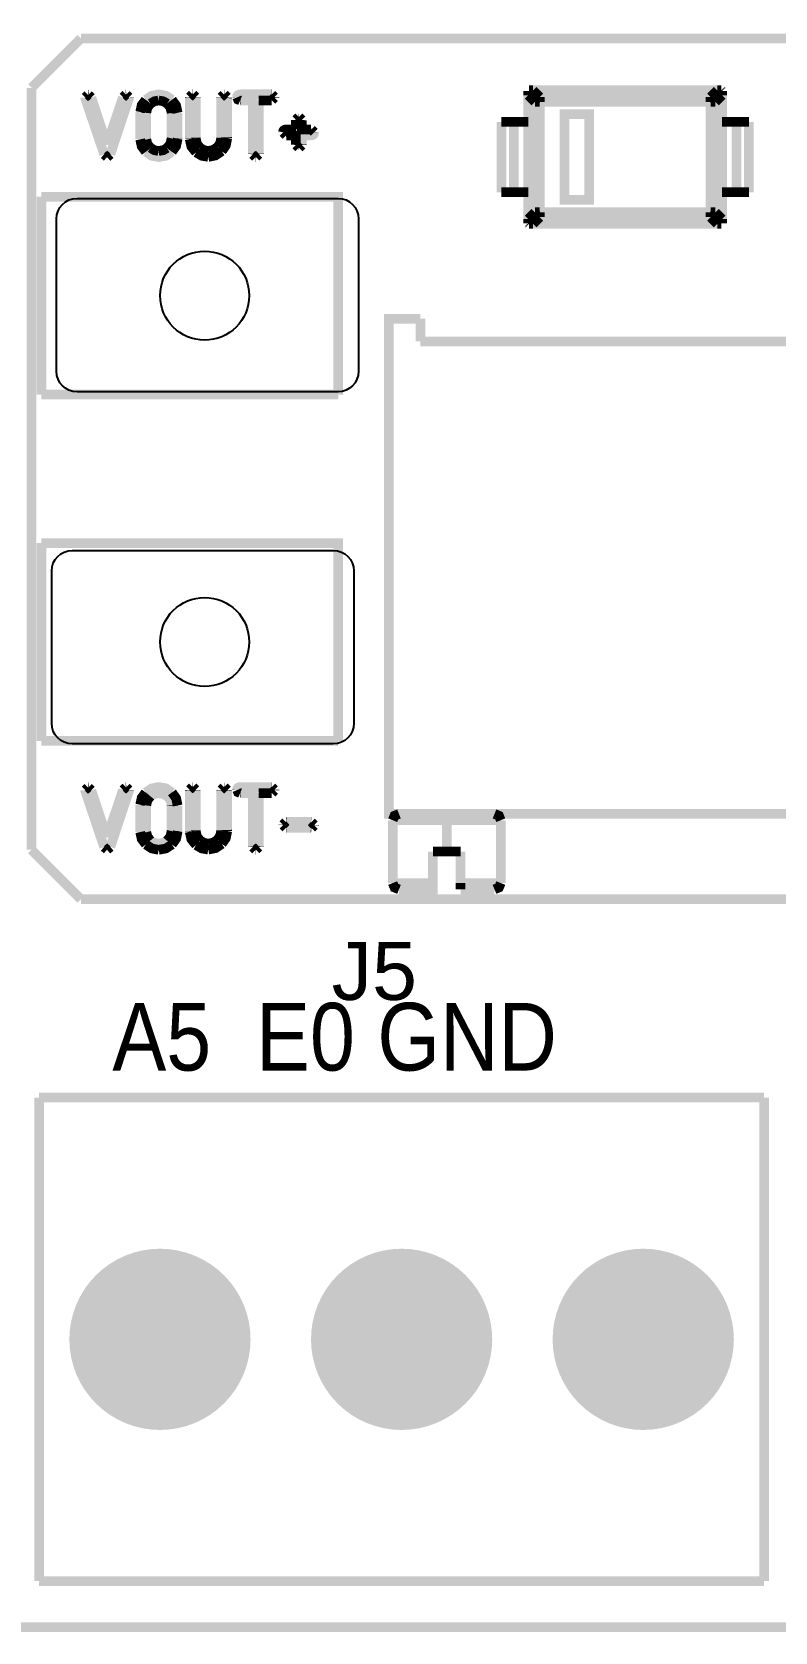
# Model space of a CAD drawing. Header units: inches. Extents: x -2.66 to 2.66, y -1.71 to 1.71.
# Drawn here: x -0.088 to 0.527, y -1.708 to -0.384 of the extents above; entities that cross this region are included whole.
import ezdxf

# ---------------------------------------------------------------- set-up
doc = ezdxf.new("R2010")
doc.units = ezdxf.units.IN
doc.layers.get('0').update_dxf_attribs({"linetype": 'CONTINUOUS'})

# ---------------------------------------------------------------- blocks, each defined once
blk = doc.blocks.new('EPAD')
at = {"const_width": 0.5}
blk.add_lwpolyline([(-0.25, 0, 1), (0.25, 0, 1)], format="xyb", close=True, dxfattribs=at)

msp = doc.modelspace()

# ---------------------------------------------------------------- linework, layer by layer
at = {"const_width": 0.008}
for points in [[(-2.658795, -1.704157), (2.658795, -1.704157), (2.658795, 1.704157), (-2.658795, 1.704157), (-2.658795, -1.704157)], [(-2.658795, -1.704157), (2.658795, -1.704157), (2.658795, 1.704157), (-2.658795, 1.704157), (-2.658795, -1.704157)], [(-2.658795, -1.704157), (2.658795, -1.704157), (2.658795, 1.704157), (-2.658795, 1.704157), (-2.658795, -1.704157)], [(-0.046984, -0.389354), (-0.087929, -0.430299)], [(-0.046984, -0.389354), (-0.087929, -0.430299)], [(-0.046984, -0.389354), (-0.087929, -0.430299)], [(1.386087, -0.389354), (-0.046984, -0.389354)], [(1.386087, -0.389354), (-0.046984, -0.389354)], [(1.386087, -0.389354), (-0.046984, -0.389354)], [(-0.087929, -0.430299), (-0.087929, -1.06085)], [(-0.087929, -0.430299), (-0.087929, -1.06085)], [(-0.087929, -0.430299), (-0.087929, -1.06085)], [(-0.043556, -0.438202), (-0.0413, -0.435946)], [(-0.043556, -0.438202), (-0.0413, -0.435946)], [(-0.043556, -0.438202), (-0.0413, -0.435946)], [(-0.043556, -0.43821), (-0.043556, -0.438202)], [(-0.043556, -0.43821), (-0.043556, -0.438202)], [(-0.043556, -0.43821), (-0.043556, -0.438202)], [(-0.027809, -0.485359), (-0.04335, -0.439354), (-0.043516, -0.438692), (-0.043556, -0.438211)], [(-0.027809, -0.485359), (-0.04335, -0.439354), (-0.043516, -0.438692), (-0.043556, -0.438211)], [(-0.027809, -0.485359), (-0.04335, -0.439354), (-0.043516, -0.438692), (-0.043556, -0.438211)], [(-0.040835, -0.435994), (-0.0413, -0.435946)], [(-0.040835, -0.435994), (-0.0413, -0.435946)], [(-0.040835, -0.435994), (-0.0413, -0.435946)], [(-0.038483, -0.438395), (-0.040837, -0.435995)], [(-0.038483, -0.438395), (-0.040837, -0.435995)], [(-0.038483, -0.438395), (-0.040837, -0.435995)], [(-0.038482, -0.438394), (-0.025456, -0.477337)], [(-0.038482, -0.438394), (-0.025456, -0.477337)], [(-0.038482, -0.438394), (-0.025456, -0.477337)], [(-0.025456, -0.477337), (-0.012246, -0.43812)], [(-0.025456, -0.477337), (-0.012246, -0.43812)], [(-0.025456, -0.477337), (-0.012246, -0.43812)], [(-0.007241, -0.438257), (-0.007341, -0.439067), (-0.007561, -0.439834), (-0.022667, -0.485291)], [(-0.007241, -0.438257), (-0.007341, -0.439067), (-0.007561, -0.439834), (-0.022667, -0.485291)], [(-0.007241, -0.438257), (-0.007341, -0.439067), (-0.007561, -0.439834), (-0.022667, -0.485291)], [(-0.012246, -0.438119), (-0.009778, -0.435857)], [(-0.012246, -0.438119), (-0.009778, -0.435857)], [(-0.012246, -0.438119), (-0.009778, -0.435857)], [(-0.009778, -0.435857), (-0.009461, -0.435835)], [(-0.009778, -0.435857), (-0.009461, -0.435835)], [(-0.009778, -0.435857), (-0.009461, -0.435835)], [(-0.007232, -0.438063), (-0.009461, -0.435835)], [(-0.007232, -0.438063), (-0.009461, -0.435835)], [(-0.007232, -0.438063), (-0.009461, -0.435835)], [(-0.007232, -0.438063), (-0.007241, -0.438257)], [(-0.007232, -0.438063), (-0.007241, -0.438257)], [(-0.007232, -0.438063), (-0.007241, -0.438257)], [(0.002038, -0.450322), (0.003246, -0.44463), (0.006547, -0.44017)], [(0.002038, -0.450322), (0.003246, -0.44463), (0.006547, -0.44017)], [(0.002038, -0.450322), (0.003246, -0.44463), (0.006547, -0.44017)], [(0.00654, -0.440177), (0.011562, -0.4368), (0.017579, -0.435674), (0.023349, -0.436789), (0.028274, -0.440131)], [(0.00654, -0.440177), (0.011562, -0.4368), (0.017579, -0.435674), (0.023349, -0.436789), (0.028274, -0.440131)], [(0.00654, -0.440177), (0.011562, -0.4368), (0.017579, -0.435674), (0.023349, -0.436789), (0.028274, -0.440131)], [(0.017167, -0.440748), (0.013802, -0.441411), (0.010517, -0.443399)], [(0.017167, -0.440748), (0.013802, -0.441411), (0.010517, -0.443399)], [(0.017167, -0.440748), (0.013802, -0.441411), (0.010517, -0.443399)], [(0.024435, -0.443354), (0.021007, -0.4414), (0.017167, -0.440748)], [(0.024435, -0.443354), (0.021007, -0.4414), (0.017167, -0.440748)], [(0.024435, -0.443354), (0.021007, -0.4414), (0.017167, -0.440748)], [(0.033005, -0.451003), (0.03175, -0.444925), (0.028281, -0.440137)], [(0.033005, -0.451003), (0.03175, -0.444925), (0.028281, -0.440137)], [(0.033005, -0.451003), (0.03175, -0.444925), (0.028281, -0.440137)], [(0.04296, -0.437967), (0.045257, -0.43567)], [(0.04296, -0.437967), (0.045257, -0.43567)], [(0.04296, -0.437967), (0.045257, -0.43567)], [(0.04296, -0.437967), (0.042993, -0.43835)], [(0.04296, -0.437967), (0.042993, -0.43835)], [(0.04296, -0.437967), (0.042993, -0.43835)], [(0.042993, -0.472356), (0.042993, -0.438348)], [(0.042993, -0.472356), (0.042993, -0.438348)], [(0.042993, -0.472356), (0.042993, -0.438348)], [(0.045393, -0.435674), (0.045257, -0.43567)], [(0.045393, -0.435674), (0.045257, -0.43567)], [(0.045393, -0.435674), (0.045257, -0.43567)], [(0.045391, -0.435675), (0.045636, -0.435662)], [(0.045391, -0.435675), (0.045636, -0.435662)], [(0.045391, -0.435675), (0.045636, -0.435662)], [(0.048017, -0.438043), (0.045636, -0.435662)], [(0.048017, -0.438043), (0.045636, -0.435662)], [(0.048017, -0.438043), (0.045636, -0.435662)], [(0.048017, -0.438043), (0.047997, -0.43835)], [(0.048017, -0.438043), (0.047997, -0.43835)], [(0.048017, -0.438043), (0.047997, -0.43835)], [(0.047997, -0.438348), (0.047997, -0.471578)], [(0.047997, -0.438348), (0.047997, -0.471578)], [(0.047997, -0.438348), (0.047997, -0.471578)], [(0.068956, -0.438034), (0.071328, -0.435663)], [(0.068956, -0.438034), (0.071328, -0.435663)], [(0.068956, -0.438034), (0.071328, -0.435663)], [(0.068956, -0.438034), (0.068977, -0.438348)], [(0.068956, -0.438034), (0.068977, -0.438348)], [(0.068956, -0.438034), (0.068977, -0.438348)], [(0.068978, -0.471395), (0.068978, -0.438348)], [(0.068978, -0.471395), (0.068978, -0.438348)], [(0.068978, -0.471395), (0.068978, -0.438348)], [(0.071559, -0.435674), (0.071328, -0.435663)], [(0.071559, -0.435674), (0.071328, -0.435663)], [(0.071559, -0.435674), (0.071328, -0.435663)], [(0.071559, -0.435674), (0.071589, -0.435674)], [(0.071559, -0.435674), (0.071589, -0.435674)], [(0.071559, -0.435674), (0.071589, -0.435674)], [(0.074102, -0.438187), (0.071589, -0.435674)], [(0.074102, -0.438187), (0.071589, -0.435674)], [(0.074102, -0.438187), (0.071589, -0.435674)], [(0.074102, -0.438187), (0.074051, -0.438692)], [(0.074102, -0.438187), (0.074051, -0.438692)], [(0.074102, -0.438187), (0.074051, -0.438692)], [(0.074051, -0.438691), (0.074051, -0.47119)], [(0.074051, -0.438691), (0.074051, -0.47119)], [(0.074051, -0.438691), (0.074051, -0.47119)], [(0.08223, -0.438178), (0.082233, -0.438051)], [(0.08223, -0.438178), (0.082233, -0.438051)], [(0.08223, -0.438178), (0.082233, -0.438051)], [(0.08223, -0.438178), (0.082957, -0.439967), (0.084746, -0.440694)], [(0.08223, -0.438178), (0.082957, -0.439967), (0.084746, -0.440694)], [(0.08223, -0.438178), (0.082957, -0.439967), (0.084746, -0.440694)], [(0.082233, -0.438051), (0.08228, -0.437494), (0.082421, -0.437011), (0.082657, -0.436603), (0.082987, -0.436269), (0.083411, -0.436009), (0.08393, -0.435823), (0.08525, -0.435674), (0.110663, -0.435674)], [(0.082233, -0.438051), (0.08228, -0.437494), (0.082421, -0.437011), (0.082657, -0.436603), (0.082987, -0.436269), (0.083411, -0.436009), (0.08393, -0.435823), (0.08525, -0.435674), (0.110663, -0.435674)], [(0.082233, -0.438051), (0.08228, -0.437494), (0.082421, -0.437011), (0.082657, -0.436603), (0.082987, -0.436269), (0.083411, -0.436009), (0.08393, -0.435823), (0.08525, -0.435674), (0.110663, -0.435674)], [(0.085183, -0.440656), (0.084746, -0.440694)], [(0.085183, -0.440656), (0.084746, -0.440694)], [(0.085183, -0.440656), (0.084746, -0.440694)], [(0.095191, -0.484971), (0.095191, -0.440657), (0.085181, -0.440657)], [(0.095191, -0.484971), (0.095191, -0.440657), (0.085181, -0.440657)], [(0.095191, -0.484971), (0.095191, -0.440657), (0.085181, -0.440657)], [(0.100196, -0.440657), (0.100196, -0.484902)], [(0.110732, -0.440657), (0.100196, -0.440657)], [(0.100196, -0.440657), (0.100196, -0.484902)], [(0.110732, -0.440657), (0.100196, -0.440657)], [(0.100196, -0.440657), (0.100196, -0.484902)], [(0.110732, -0.440657), (0.100196, -0.440657)], [(0.110665, -0.435674), (0.11092, -0.43566)], [(0.110665, -0.435674), (0.11092, -0.43566)], [(0.110665, -0.435674), (0.11092, -0.43566)], [(0.110731, -0.440657), (0.110935, -0.440666)], [(0.110731, -0.440657), (0.110935, -0.440666)], [(0.110731, -0.440657), (0.110935, -0.440666)], [(0.113146, -0.437886), (0.11092, -0.43566)], [(0.113146, -0.437886), (0.11092, -0.43566)], [(0.113146, -0.437886), (0.11092, -0.43566)], [(0.113153, -0.438449), (0.110935, -0.440666)], [(0.113153, -0.438449), (0.110935, -0.440666)], [(0.113153, -0.438449), (0.110935, -0.440666)], [(0.113146, -0.437886), (0.113132, -0.438142)], [(0.113146, -0.437886), (0.113132, -0.438142)], [(0.113146, -0.437886), (0.113132, -0.438142)], [(0.113153, -0.438449), (0.113132, -0.438144)], [(0.113153, -0.438449), (0.113132, -0.438144)], [(0.113153, -0.438449), (0.113132, -0.438144)], [(0.323157, -0.432918), (0.323157, -0.436379)], [(0.323157, -0.432918), (0.323157, -0.436379)], [(0.323157, -0.432918), (0.323157, -0.436379)], [(0.323157, -0.436379), (0.323157, -0.458551)], [(0.328734, -0.441955), (0.323157, -0.436379)], [(0.323157, -0.436379), (0.323157, -0.458551)], [(0.328734, -0.441955), (0.323157, -0.436379)], [(0.323157, -0.436379), (0.323157, -0.458551)], [(0.328734, -0.441955), (0.323157, -0.436379)], [(0.32719, -0.432346), (0.323729, -0.432346)], [(0.32719, -0.432346), (0.323729, -0.432346)], [(0.32719, -0.432346), (0.323729, -0.432346)], [(0.32719, -0.432346), (0.479629, -0.432346)], [(0.332766, -0.437922), (0.32719, -0.432346)], [(0.32719, -0.432346), (0.479629, -0.432346)], [(0.332766, -0.437922), (0.32719, -0.432346)], [(0.32719, -0.432346), (0.479629, -0.432346)], [(0.332766, -0.437922), (0.32719, -0.432346)], [(0.328733, -0.441954), (0.329941, -0.43913), (0.332766, -0.437922)], [(0.328733, -0.441954), (0.329941, -0.43913), (0.332766, -0.437922)], [(0.328733, -0.441954), (0.329941, -0.43913), (0.332766, -0.437922)], [(0.474053, -0.437922), (0.332766, -0.437922)], [(0.332766, -0.437922), (0.332766, -0.441955)], [(0.474053, -0.437922), (0.332766, -0.437922)], [(0.332766, -0.437922), (0.332766, -0.441955)], [(0.474053, -0.437922), (0.332766, -0.437922)], [(0.332766, -0.437922), (0.332766, -0.441955)], [(0.479629, -0.432346), (0.474053, -0.437922)], [(0.479629, -0.432346), (0.474053, -0.437922)], [(0.479629, -0.432346), (0.474053, -0.437922)], [(0.474053, -0.441955), (0.474053, -0.437922)], [(0.478085, -0.441954), (0.476878, -0.43913), (0.474053, -0.437922)], [(0.474053, -0.441955), (0.474053, -0.437922)], [(0.478085, -0.441954), (0.476878, -0.43913), (0.474053, -0.437922)], [(0.474053, -0.441955), (0.474053, -0.437922)], [(0.478085, -0.441954), (0.476878, -0.43913), (0.474053, -0.437922)], [(0.478085, -0.441955), (0.483661, -0.436379)], [(0.478085, -0.441955), (0.483661, -0.436379)], [(0.478085, -0.441955), (0.483661, -0.436379)], [(0.48309, -0.432346), (0.479629, -0.432346)], [(0.48309, -0.432346), (0.479629, -0.432346)], [(0.48309, -0.432346), (0.479629, -0.432346)], [(0.48339, -0.432618), (0.48309, -0.432346)], [(0.48339, -0.432618), (0.48309, -0.432346)], [(0.48339, -0.432618), (0.48309, -0.432346)], [(0.48339, -0.432618), (0.483661, -0.432918)], [(0.48339, -0.432618), (0.483661, -0.432918)], [(0.48339, -0.432618), (0.483661, -0.432918)], [(0.483661, -0.432918), (0.483661, -0.436379)], [(0.483661, -0.432918), (0.483661, -0.436379)], [(0.483661, -0.432918), (0.483661, -0.436379)], [(0.483661, -0.436379), (0.483661, -0.458551), (0.483661, -0.516693), (0.483661, -0.538865)], [(0.483661, -0.436379), (0.483661, -0.458551), (0.483661, -0.516693), (0.483661, -0.538865)], [(0.483661, -0.436379), (0.483661, -0.458551), (0.483661, -0.516693), (0.483661, -0.538865)], [(0.002038, -0.47295), (0.002038, -0.450324)], [(0.002038, -0.47295), (0.002038, -0.450324)], [(0.002038, -0.47295), (0.002038, -0.450324)], [(0.007078, -0.4507), (0.007994, -0.446572), (0.010512, -0.443403)], [(0.007078, -0.4507), (0.007994, -0.446572), (0.010512, -0.443403)], [(0.007078, -0.4507), (0.007994, -0.446572), (0.010512, -0.443403)], [(0.007078, -0.4507), (0.007089, -0.451146)], [(0.007078, -0.4507), (0.007089, -0.451146)], [(0.007078, -0.4507), (0.007089, -0.451146)], [(0.007089, -0.451147), (0.007089, -0.473109)], [(0.007089, -0.451147), (0.007089, -0.473109)], [(0.007089, -0.451147), (0.007089, -0.473109)], [(0.02803, -0.450924), (0.027069, -0.446634), (0.024435, -0.443354)], [(0.02803, -0.450924), (0.027069, -0.446634), (0.024435, -0.443354)], [(0.02803, -0.450924), (0.027069, -0.446634), (0.024435, -0.443354)], [(0.02803, -0.450924), (0.028023, -0.451282)], [(0.02803, -0.450924), (0.028023, -0.451282)], [(0.02803, -0.450924), (0.028023, -0.451282)], [(0.028023, -0.472127), (0.028023, -0.451284)], [(0.028023, -0.472127), (0.028023, -0.451284)], [(0.028023, -0.472127), (0.028023, -0.451284)], [(0.033005, -0.451003), (0.033005, -0.451029)], [(0.033005, -0.451003), (0.033005, -0.451029)], [(0.033005, -0.451003), (0.033005, -0.451029)], [(0.033005, -0.451033), (0.033005, -0.47199)], [(0.033005, -0.451033), (0.033005, -0.47199)], [(0.033005, -0.451033), (0.033005, -0.47199)], [(0.328734, -0.441955), (0.328734, -0.533289)], [(0.332766, -0.441955), (0.328734, -0.441955)], [(0.328734, -0.441955), (0.328734, -0.533289)], [(0.332766, -0.441955), (0.328734, -0.441955)], [(0.328734, -0.441955), (0.328734, -0.533289)], [(0.332766, -0.441955), (0.328734, -0.441955)], [(0.332766, -0.533289), (0.332766, -0.441955)], [(0.332766, -0.441955), (0.474053, -0.441955), (0.474053, -0.533289)], [(0.332766, -0.533289), (0.332766, -0.441955)], [(0.332766, -0.441955), (0.474053, -0.441955), (0.474053, -0.533289)], [(0.332766, -0.533289), (0.332766, -0.441955)], [(0.332766, -0.441955), (0.474053, -0.441955), (0.474053, -0.533289)], [(0.353239, -0.523053), (0.373711, -0.523053), (0.373711, -0.452191), (0.353239, -0.452191), (0.353239, -0.523053)], [(0.353239, -0.523053), (0.373711, -0.523053), (0.373711, -0.452191), (0.353239, -0.452191), (0.353239, -0.523053)], [(0.353239, -0.523053), (0.373711, -0.523053), (0.373711, -0.452191), (0.353239, -0.452191), (0.353239, -0.523053)], [(0.478085, -0.441955), (0.474053, -0.441955)], [(0.478085, -0.441955), (0.474053, -0.441955)], [(0.478085, -0.441955), (0.474053, -0.441955)], [(0.478085, -0.533289), (0.478085, -0.441955)], [(0.478085, -0.533289), (0.478085, -0.441955)], [(0.478085, -0.533289), (0.478085, -0.441955)], [(0.120259, -0.467195), (0.120262, -0.467075)], [(0.120259, -0.467195), (0.120262, -0.467075)], [(0.120259, -0.467195), (0.120262, -0.467075)], [(0.120259, -0.467195), (0.122714, -0.46965)], [(0.120259, -0.467195), (0.122714, -0.46965)], [(0.120259, -0.467195), (0.122714, -0.46965)], [(0.120262, -0.467076), (0.120446, -0.466046), (0.120676, -0.465642), (0.120999, -0.465311), (0.121414, -0.465053), (0.12192, -0.464869), (0.12321, -0.464722), (0.130866, -0.464722)], [(0.120262, -0.467076), (0.120446, -0.466046), (0.120676, -0.465642), (0.120999, -0.465311), (0.121414, -0.465053), (0.12192, -0.464869), (0.12321, -0.464722), (0.130866, -0.464722)], [(0.120262, -0.467076), (0.120446, -0.466046), (0.120676, -0.465642), (0.120999, -0.465311), (0.121414, -0.465053), (0.12192, -0.464869), (0.12321, -0.464722), (0.130866, -0.464722)], [(0.130839, -0.456748), (0.133224, -0.454363)], [(0.130839, -0.456748), (0.133224, -0.454363)], [(0.130839, -0.456748), (0.133224, -0.454363)], [(0.130839, -0.456748), (0.130867, -0.457113)], [(0.130839, -0.456748), (0.130867, -0.457113)], [(0.130839, -0.456748), (0.130867, -0.457113)], [(0.130866, -0.464722), (0.130866, -0.457112)], [(0.130866, -0.464722), (0.130866, -0.457112)], [(0.130866, -0.464722), (0.130866, -0.457112)], [(0.133402, -0.454369), (0.133224, -0.454363)], [(0.133402, -0.454369), (0.133224, -0.454363)], [(0.133402, -0.454369), (0.133224, -0.454363)], [(0.133404, -0.454369), (0.133425, -0.454369)], [(0.133404, -0.454369), (0.133425, -0.454369)], [(0.133404, -0.454369), (0.133425, -0.454369)], [(0.135876, -0.456821), (0.133425, -0.454369)], [(0.135876, -0.456821), (0.133425, -0.454369)], [(0.135876, -0.456821), (0.133425, -0.454369)], [(0.146041, -0.467259), (0.145857, -0.468289), (0.145627, -0.468693), (0.145304, -0.469024), (0.14489, -0.469282), (0.144383, -0.469466), (0.143093, -0.469613), (0.135734, -0.469613), (0.135734, -0.477132)], [(0.146041, -0.467259), (0.145857, -0.468289), (0.145627, -0.468693), (0.145304, -0.469024), (0.14489, -0.469282), (0.144383, -0.469466), (0.143093, -0.469613), (0.135734, -0.469613), (0.135734, -0.477132)], [(0.146041, -0.467259), (0.145857, -0.468289), (0.145627, -0.468693), (0.145304, -0.469024), (0.14489, -0.469282), (0.144383, -0.469466), (0.143093, -0.469613), (0.135734, -0.469613), (0.135734, -0.477132)], [(0.135876, -0.456821), (0.135826, -0.457318)], [(0.135876, -0.456821), (0.135826, -0.457318)], [(0.135876, -0.456821), (0.135826, -0.457318)], [(0.135826, -0.457317), (0.135826, -0.464745), (0.143162, -0.464745)], [(0.135826, -0.457317), (0.135826, -0.464745), (0.143162, -0.464745)], [(0.135826, -0.457317), (0.135826, -0.464745), (0.143162, -0.464745)], [(0.14316, -0.464745), (0.143597, -0.464706)], [(0.14316, -0.464745), (0.143597, -0.464706)], [(0.14316, -0.464745), (0.143597, -0.464706)], [(0.146044, -0.467152), (0.143597, -0.464706)], [(0.146044, -0.467152), (0.143597, -0.464706)], [(0.146044, -0.467152), (0.143597, -0.464706)], [(0.146044, -0.467152), (0.146041, -0.467259)], [(0.146044, -0.467152), (0.146041, -0.467259)], [(0.146044, -0.467152), (0.146041, -0.467259)], [(0.301047, -0.458551), (0.301047, -0.516693)], [(0.311283, -0.458551), (0.301047, -0.458551)], [(0.301047, -0.458551), (0.301047, -0.516693)], [(0.311283, -0.458551), (0.301047, -0.458551)], [(0.301047, -0.458551), (0.301047, -0.516693)], [(0.311283, -0.458551), (0.301047, -0.458551)], [(0.311283, -0.458551), (0.323157, -0.458551)], [(0.311283, -0.516693), (0.311283, -0.458551)], [(0.311283, -0.458551), (0.323157, -0.458551)], [(0.311283, -0.516693), (0.311283, -0.458551)], [(0.311283, -0.458551), (0.323157, -0.458551)], [(0.311283, -0.516693), (0.311283, -0.458551)], [(0.323157, -0.458551), (0.323157, -0.516693)], [(0.323157, -0.458551), (0.323157, -0.516693)], [(0.323157, -0.458551), (0.323157, -0.516693)], [(0.483661, -0.458551), (0.495535, -0.458551)], [(0.483661, -0.458551), (0.495535, -0.458551)], [(0.483661, -0.458551), (0.495535, -0.458551)], [(0.495535, -0.458551), (0.505772, -0.458551)], [(0.495535, -0.458551), (0.495535, -0.516693)], [(0.495535, -0.458551), (0.505772, -0.458551)], [(0.495535, -0.458551), (0.495535, -0.516693)], [(0.495535, -0.458551), (0.505772, -0.458551)], [(0.495535, -0.458551), (0.495535, -0.516693)], [(0.505772, -0.516693), (0.505772, -0.458551)], [(0.505772, -0.516693), (0.505772, -0.458551)], [(0.505772, -0.516693), (0.505772, -0.458551)], [(0.002038, -0.47294), (0.003272, -0.478735), (0.006673, -0.483253)], [(0.002038, -0.47294), (0.003272, -0.478735), (0.006673, -0.483253)], [(0.002038, -0.47294), (0.003272, -0.478735), (0.006673, -0.483253)], [(0.007089, -0.473106), (0.008049, -0.476977), (0.01052, -0.4799)], [(0.007089, -0.473106), (0.008049, -0.476977), (0.01052, -0.4799)], [(0.007089, -0.473106), (0.008049, -0.476977), (0.01052, -0.4799)], [(0.010517, -0.479897), (0.01367, -0.481885), (0.01719, -0.482548)], [(0.010517, -0.479897), (0.01367, -0.481885), (0.01719, -0.482548)], [(0.010517, -0.479897), (0.01367, -0.481885), (0.01719, -0.482548)], [(0.01719, -0.482548), (0.021109, -0.481937), (0.024229, -0.480103)], [(0.01719, -0.482548), (0.021109, -0.481937), (0.024229, -0.480103)], [(0.01719, -0.482548), (0.021109, -0.481937), (0.024229, -0.480103)], [(0.028023, -0.472126), (0.027001, -0.476646), (0.024225, -0.480106)], [(0.028023, -0.472126), (0.027001, -0.476646), (0.024225, -0.480106)], [(0.028023, -0.472126), (0.027001, -0.476646), (0.024225, -0.480106)], [(0.033009, -0.472315), (0.031757, -0.478429), (0.028296, -0.483258)], [(0.033009, -0.472315), (0.031757, -0.478429), (0.028296, -0.483258)], [(0.033009, -0.472315), (0.031757, -0.478429), (0.028296, -0.483258)], [(0.033009, -0.472315), (0.033006, -0.472)], [(0.033009, -0.472315), (0.033006, -0.472)], [(0.033009, -0.472315), (0.033006, -0.472)], [(0.042989, -0.472658), (0.042992, -0.472359)], [(0.042989, -0.472658), (0.042992, -0.472359)], [(0.042989, -0.472658), (0.042992, -0.472359)], [(0.042989, -0.472658), (0.044401, -0.478942), (0.048274, -0.483739)], [(0.042989, -0.472658), (0.044401, -0.478942), (0.048274, -0.483739)], [(0.042989, -0.472658), (0.044401, -0.478942), (0.048274, -0.483739)], [(0.047982, -0.472137), (0.047997, -0.471586)], [(0.047982, -0.472137), (0.047997, -0.471586)], [(0.047982, -0.472137), (0.047997, -0.471586)], [(0.047982, -0.472137), (0.048972, -0.476591), (0.051693, -0.480006)], [(0.047982, -0.472137), (0.048972, -0.476591), (0.051693, -0.480006)], [(0.047982, -0.472137), (0.048972, -0.476591), (0.051693, -0.480006)], [(0.0517, -0.480011), (0.055014, -0.481914), (0.058419, -0.482548)], [(0.0517, -0.480011), (0.055014, -0.481914), (0.058419, -0.482548)], [(0.0517, -0.480011), (0.055014, -0.481914), (0.058419, -0.482548)], [(0.06617, -0.479116), (0.062763, -0.481621), (0.058424, -0.482548)], [(0.06617, -0.479116), (0.062763, -0.481621), (0.058424, -0.482548)], [(0.06617, -0.479116), (0.062763, -0.481621), (0.058424, -0.482548)], [(0.069001, -0.472084), (0.06825, -0.475983), (0.066165, -0.479122)], [(0.069001, -0.472084), (0.06825, -0.475983), (0.066165, -0.479122)], [(0.069001, -0.472084), (0.06825, -0.475983), (0.066165, -0.479122)], [(0.069001, -0.472084), (0.068977, -0.471394)], [(0.069001, -0.472084), (0.068977, -0.471394)], [(0.069001, -0.472084), (0.068977, -0.471394)], [(0.074076, -0.472056), (0.07288, -0.478029), (0.069568, -0.48278)], [(0.074076, -0.472056), (0.07288, -0.478029), (0.069568, -0.48278)], [(0.074076, -0.472056), (0.07288, -0.478029), (0.069568, -0.48278)], [(0.074076, -0.472056), (0.074051, -0.471192)], [(0.074076, -0.472056), (0.074051, -0.471192)], [(0.074076, -0.472056), (0.074051, -0.471192)], [(0.123141, -0.469613), (0.122714, -0.46965)], [(0.123141, -0.469613), (0.122714, -0.46965)], [(0.123141, -0.469613), (0.122714, -0.46965)], [(0.130866, -0.4772), (0.130866, -0.469613), (0.123142, -0.469613)], [(0.130866, -0.4772), (0.130866, -0.469613), (0.123142, -0.469613)], [(0.130866, -0.4772), (0.130866, -0.469613), (0.123142, -0.469613)], [(0.130838, -0.477567), (0.130867, -0.477199)], [(0.130838, -0.477567), (0.130867, -0.477199)], [(0.130838, -0.477567), (0.130867, -0.477199)], [(0.130838, -0.477567), (0.133244, -0.479973)], [(0.130838, -0.477567), (0.133244, -0.479973)], [(0.130838, -0.477567), (0.133244, -0.479973)], [(0.133424, -0.479966), (0.133244, -0.479973)], [(0.133424, -0.479966), (0.133244, -0.479973)], [(0.133424, -0.479966), (0.133244, -0.479973)], [(0.133426, -0.479966), (0.133435, -0.479966)], [(0.133426, -0.479966), (0.133435, -0.479966)], [(0.133426, -0.479966), (0.133435, -0.479966)], [(0.135785, -0.477616), (0.133435, -0.479966)], [(0.135785, -0.477616), (0.133435, -0.479966)], [(0.135785, -0.477616), (0.133435, -0.479966)], [(0.135785, -0.477616), (0.135734, -0.477131)], [(0.135785, -0.477616), (0.135734, -0.477131)], [(0.135785, -0.477616), (0.135734, -0.477131)], [(-0.02781, -0.485358), (-0.025387, -0.487622)], [(-0.02781, -0.485358), (-0.025387, -0.487622)], [(-0.02781, -0.485358), (-0.025387, -0.487622)], [(-0.022668, -0.485291), (-0.025387, -0.487622)], [(-0.022668, -0.485291), (-0.025387, -0.487622)], [(-0.022668, -0.485291), (-0.025387, -0.487622)], [(0.028297, -0.483257), (0.023315, -0.486531), (0.017327, -0.487622), (0.011614, -0.486531), (0.006677, -0.483257)], [(0.028297, -0.483257), (0.023315, -0.486531), (0.017327, -0.487622), (0.011614, -0.486531), (0.006677, -0.483257)], [(0.028297, -0.483257), (0.023315, -0.486531), (0.017327, -0.487622), (0.011614, -0.486531), (0.006677, -0.483257)], [(0.05835, -0.487439), (0.053008, -0.486513), (0.048272, -0.483737)], [(0.05835, -0.487439), (0.053008, -0.486513), (0.048272, -0.483737)], [(0.05835, -0.487439), (0.053008, -0.486513), (0.048272, -0.483737)], [(0.069572, -0.482777), (0.064332, -0.486274), (0.05835, -0.487439)], [(0.069572, -0.482777), (0.064332, -0.486274), (0.05835, -0.487439)], [(0.069572, -0.482777), (0.064332, -0.486274), (0.05835, -0.487439)], [(0.095168, -0.4853), (0.095191, -0.484972)], [(0.095168, -0.4853), (0.095191, -0.484972)], [(0.095168, -0.4853), (0.095191, -0.484972)], [(0.095168, -0.4853), (0.097499, -0.487631)], [(0.095168, -0.4853), (0.097499, -0.487631)], [(0.095168, -0.4853), (0.097499, -0.487631)], [(0.097706, -0.487622), (0.097499, -0.487631)], [(0.097706, -0.487622), (0.097499, -0.487631)], [(0.097706, -0.487622), (0.097499, -0.487631)], [(0.097706, -0.487622), (0.09787, -0.487628)], [(0.097706, -0.487622), (0.09787, -0.487628)], [(0.097706, -0.487622), (0.09787, -0.487628)], [(0.100225, -0.485272), (0.09787, -0.487628)], [(0.100225, -0.485272), (0.09787, -0.487628)], [(0.100225, -0.485272), (0.09787, -0.487628)], [(0.100225, -0.485272), (0.100196, -0.484904)], [(0.100225, -0.485272), (0.100196, -0.484904)], [(0.100225, -0.485272), (0.100196, -0.484904)], [(-0.07974, -0.520378), (-0.07974, -0.684157)], [(-0.07974, -0.520378), (0.165929, -0.520378), (0.165929, -0.684157)], [(-0.07974, -0.520378), (-0.07974, -0.684157)], [(-0.07974, -0.520378), (0.165929, -0.520378), (0.165929, -0.684157)], [(-0.07974, -0.520378), (-0.07974, -0.684157)], [(-0.07974, -0.520378), (0.165929, -0.520378), (0.165929, -0.684157)], [(0.301047, -0.516693), (0.311283, -0.516693)], [(0.301047, -0.516693), (0.311283, -0.516693)], [(0.301047, -0.516693), (0.311283, -0.516693)], [(0.323157, -0.516693), (0.311283, -0.516693)], [(0.323157, -0.516693), (0.311283, -0.516693)], [(0.323157, -0.516693), (0.311283, -0.516693)], [(0.323157, -0.516693), (0.323157, -0.538865)], [(0.323157, -0.516693), (0.323157, -0.538865)], [(0.323157, -0.516693), (0.323157, -0.538865)], [(0.495535, -0.516693), (0.483661, -0.516693)], [(0.495535, -0.516693), (0.483661, -0.516693)], [(0.495535, -0.516693), (0.483661, -0.516693)], [(0.495535, -0.516693), (0.505772, -0.516693)], [(0.495535, -0.516693), (0.505772, -0.516693)], [(0.495535, -0.516693), (0.505772, -0.516693)], [(0.323157, -0.538865), (0.328734, -0.533289)], [(0.323157, -0.538865), (0.328734, -0.533289)], [(0.323157, -0.538865), (0.328734, -0.533289)], [(0.328733, -0.533289), (0.329941, -0.536114), (0.332766, -0.537322)], [(0.328733, -0.533289), (0.329941, -0.536114), (0.332766, -0.537322)], [(0.328733, -0.533289), (0.329941, -0.536114), (0.332766, -0.537322)], [(0.328734, -0.533289), (0.332766, -0.533289)], [(0.328734, -0.533289), (0.332766, -0.533289)], [(0.328734, -0.533289), (0.332766, -0.533289)], [(0.474053, -0.533289), (0.332766, -0.533289)], [(0.332766, -0.533289), (0.332766, -0.537321)], [(0.474053, -0.533289), (0.332766, -0.533289)], [(0.332766, -0.533289), (0.332766, -0.537321)], [(0.474053, -0.533289), (0.332766, -0.533289)], [(0.332766, -0.533289), (0.332766, -0.537321)], [(0.474053, -0.537321), (0.474053, -0.533289)], [(0.474053, -0.533289), (0.478085, -0.533289)], [(0.478085, -0.533289), (0.476878, -0.536114), (0.474053, -0.537322)], [(0.474053, -0.537321), (0.474053, -0.533289)], [(0.474053, -0.533289), (0.478085, -0.533289)], [(0.478085, -0.533289), (0.476878, -0.536114), (0.474053, -0.537322)], [(0.474053, -0.537321), (0.474053, -0.533289)], [(0.474053, -0.533289), (0.478085, -0.533289)], [(0.478085, -0.533289), (0.476878, -0.536114), (0.474053, -0.537322)], [(0.483661, -0.538865), (0.478085, -0.533289)], [(0.483661, -0.538865), (0.478085, -0.533289)], [(0.483661, -0.538865), (0.478085, -0.533289)], [(0.323157, -0.538865), (0.323157, -0.542326)], [(0.323157, -0.538865), (0.323157, -0.542326)], [(0.323157, -0.538865), (0.323157, -0.542326)], [(0.323429, -0.542626), (0.323157, -0.542326)], [(0.323429, -0.542626), (0.323157, -0.542326)], [(0.323429, -0.542626), (0.323157, -0.542326)], [(0.323429, -0.542626), (0.323729, -0.542897)], [(0.323429, -0.542626), (0.323729, -0.542897)], [(0.323429, -0.542626), (0.323729, -0.542897)], [(0.323729, -0.542898), (0.32719, -0.542898)], [(0.323729, -0.542898), (0.32719, -0.542898)], [(0.323729, -0.542898), (0.32719, -0.542898)], [(0.332766, -0.537321), (0.32719, -0.542898)], [(0.332766, -0.537321), (0.32719, -0.542898)], [(0.332766, -0.537321), (0.32719, -0.542898)], [(0.32719, -0.542898), (0.479629, -0.542898)], [(0.32719, -0.542898), (0.479629, -0.542898)], [(0.32719, -0.542898), (0.479629, -0.542898)], [(0.332766, -0.537321), (0.474053, -0.537321)], [(0.332766, -0.537321), (0.474053, -0.537321)], [(0.332766, -0.537321), (0.474053, -0.537321)], [(0.479629, -0.542898), (0.474053, -0.537321)], [(0.479629, -0.542898), (0.474053, -0.537321)], [(0.479629, -0.542898), (0.474053, -0.537321)], [(0.479629, -0.542898), (0.48309, -0.542898)], [(0.479629, -0.542898), (0.48309, -0.542898)], [(0.479629, -0.542898), (0.48309, -0.542898)], [(0.483661, -0.538865), (0.483661, -0.542326)], [(0.483661, -0.538865), (0.483661, -0.542326)], [(0.483661, -0.538865), (0.483661, -0.542326)], [(0.57293, -0.621413), (0.59893, -0.621413), (0.59893, -1.031173), (0.207889, -1.031173), (0.207889, -0.621413), (0.233889, -0.621413)], [(0.57293, -0.621413), (0.59893, -0.621413), (0.59893, -1.031173), (0.207889, -1.031173), (0.207889, -0.621413), (0.233889, -0.621413)], [(0.57293, -0.621413), (0.59893, -0.621413), (0.59893, -1.031173), (0.207889, -1.031173), (0.207889, -0.621413), (0.233889, -0.621413)], [(0.233889, -0.640133), (0.233889, -0.621413)], [(0.233889, -0.640133), (0.233889, -0.621413)], [(0.233889, -0.640133), (0.233889, -0.621413)], [(0.233889, -0.640133), (0.57293, -0.640133)], [(0.233889, -0.640133), (0.57293, -0.640133)], [(0.233889, -0.640133), (0.57293, -0.640133)], [(-0.07974, -0.684157), (0.165929, -0.684157)], [(-0.07974, -0.684157), (0.165929, -0.684157)], [(-0.07974, -0.684157), (0.165929, -0.684157)], [(-0.07974, -0.806992), (-0.07974, -0.970772)], [(-0.07974, -0.806992), (0.165929, -0.806992), (0.165929, -0.970772)], [(-0.07974, -0.806992), (-0.07974, -0.970772)], [(-0.07974, -0.806992), (0.165929, -0.806992), (0.165929, -0.970772)], [(-0.07974, -0.806992), (-0.07974, -0.970772)], [(-0.07974, -0.806992), (0.165929, -0.806992), (0.165929, -0.970772)], [(-0.07974, -0.970772), (0.165929, -0.970772)], [(-0.07974, -0.970772), (0.165929, -0.970772)], [(-0.07974, -0.970772), (0.165929, -0.970772)], [(-0.043556, -1.01143), (-0.0413, -1.009174)], [(-0.043556, -1.01143), (-0.0413, -1.009174)], [(-0.043556, -1.01143), (-0.0413, -1.009174)], [(-0.040835, -1.009223), (-0.0413, -1.009174)], [(-0.040835, -1.009223), (-0.0413, -1.009174)], [(-0.040835, -1.009223), (-0.0413, -1.009174)], [(-0.038483, -1.011623), (-0.040837, -1.009223)], [(-0.038483, -1.011623), (-0.040837, -1.009223)], [(-0.038483, -1.011623), (-0.040837, -1.009223)], [(-0.012246, -1.011347), (-0.009778, -1.009086)], [(-0.012246, -1.011347), (-0.009778, -1.009086)], [(-0.012246, -1.011347), (-0.009778, -1.009086)], [(-0.009778, -1.009086), (-0.009461, -1.009063)], [(-0.009778, -1.009086), (-0.009461, -1.009063)], [(-0.009778, -1.009086), (-0.009461, -1.009063)], [(-0.007232, -1.011291), (-0.009461, -1.009063)], [(-0.007232, -1.011291), (-0.009461, -1.009063)], [(-0.007232, -1.011291), (-0.009461, -1.009063)], [(0.00654, -1.013405), (0.011562, -1.010028), (0.017579, -1.008903), (0.023349, -1.010017), (0.028274, -1.013359)], [(0.00654, -1.013405), (0.011562, -1.010028), (0.017579, -1.008903), (0.023349, -1.010017), (0.028274, -1.013359)], [(0.00654, -1.013405), (0.011562, -1.010028), (0.017579, -1.008903), (0.023349, -1.010017), (0.028274, -1.013359)], [(0.04296, -1.011195), (0.045257, -1.008899)], [(0.04296, -1.011195), (0.045257, -1.008899)], [(0.04296, -1.011195), (0.045257, -1.008899)], [(0.045393, -1.008903), (0.045257, -1.008899)], [(0.045393, -1.008903), (0.045257, -1.008899)], [(0.045393, -1.008903), (0.045257, -1.008899)], [(0.045391, -1.008903), (0.045636, -1.008891)], [(0.045391, -1.008903), (0.045636, -1.008891)], [(0.045391, -1.008903), (0.045636, -1.008891)], [(0.048017, -1.011272), (0.045636, -1.008891)], [(0.048017, -1.011272), (0.045636, -1.008891)], [(0.048017, -1.011272), (0.045636, -1.008891)], [(0.068956, -1.011263), (0.071328, -1.008891)], [(0.068956, -1.011263), (0.071328, -1.008891)], [(0.068956, -1.011263), (0.071328, -1.008891)], [(0.071559, -1.008903), (0.071328, -1.008891)], [(0.071559, -1.008903), (0.071328, -1.008891)], [(0.071559, -1.008903), (0.071328, -1.008891)], [(0.071559, -1.008903), (0.071589, -1.008903)], [(0.071559, -1.008903), (0.071589, -1.008903)], [(0.071559, -1.008903), (0.071589, -1.008903)], [(0.074102, -1.011415), (0.071589, -1.008903)], [(0.074102, -1.011415), (0.071589, -1.008903)], [(0.074102, -1.011415), (0.071589, -1.008903)], [(0.082233, -1.01128), (0.08228, -1.010723), (0.082421, -1.01024), (0.082657, -1.009831), (0.082987, -1.009497), (0.083411, -1.009237), (0.08393, -1.009052), (0.08525, -1.008903), (0.110663, -1.008903)], [(0.082233, -1.01128), (0.08228, -1.010723), (0.082421, -1.01024), (0.082657, -1.009831), (0.082987, -1.009497), (0.083411, -1.009237), (0.08393, -1.009052), (0.08525, -1.008903), (0.110663, -1.008903)], [(0.082233, -1.01128), (0.08228, -1.010723), (0.082421, -1.01024), (0.082657, -1.009831), (0.082987, -1.009497), (0.083411, -1.009237), (0.08393, -1.009052), (0.08525, -1.008903), (0.110663, -1.008903)], [(0.110665, -1.008903), (0.11092, -1.008888)], [(0.110665, -1.008903), (0.11092, -1.008888)], [(0.110665, -1.008903), (0.11092, -1.008888)], [(0.113146, -1.011114), (0.11092, -1.008888)], [(0.113146, -1.011114), (0.11092, -1.008888)], [(0.113146, -1.011114), (0.11092, -1.008888)], [(-0.043556, -1.011438), (-0.043556, -1.01143)], [(-0.043556, -1.011438), (-0.043556, -1.01143)], [(-0.043556, -1.011438), (-0.043556, -1.01143)], [(-0.027809, -1.058588), (-0.04335, -1.012582), (-0.043516, -1.01192), (-0.043556, -1.01144)], [(-0.027809, -1.058588), (-0.04335, -1.012582), (-0.043516, -1.01192), (-0.043556, -1.01144)], [(-0.027809, -1.058588), (-0.04335, -1.012582), (-0.043516, -1.01192), (-0.043556, -1.01144)], [(-0.038482, -1.011622), (-0.025456, -1.050566)], [(-0.038482, -1.011622), (-0.025456, -1.050566)], [(-0.038482, -1.011622), (-0.025456, -1.050566)], [(-0.025456, -1.050566), (-0.012246, -1.011348)], [(-0.025456, -1.050566), (-0.012246, -1.011348)], [(-0.025456, -1.050566), (-0.012246, -1.011348)], [(-0.007241, -1.011485), (-0.007341, -1.012295), (-0.007561, -1.013062), (-0.022667, -1.058519)], [(-0.007241, -1.011485), (-0.007341, -1.012295), (-0.007561, -1.013062), (-0.022667, -1.058519)], [(-0.007241, -1.011485), (-0.007341, -1.012295), (-0.007561, -1.013062), (-0.022667, -1.058519)], [(-0.007232, -1.011291), (-0.007241, -1.011485)], [(-0.007232, -1.011291), (-0.007241, -1.011485)], [(-0.007232, -1.011291), (-0.007241, -1.011485)], [(0.002038, -1.02355), (0.003246, -1.017858), (0.006547, -1.013399)], [(0.002038, -1.02355), (0.003246, -1.017858), (0.006547, -1.013399)], [(0.002038, -1.02355), (0.003246, -1.017858), (0.006547, -1.013399)], [(0.007078, -1.023929), (0.007994, -1.0198), (0.010512, -1.016631)], [(0.007078, -1.023929), (0.007994, -1.0198), (0.010512, -1.016631)], [(0.007078, -1.023929), (0.007994, -1.0198), (0.010512, -1.016631)], [(0.02803, -1.024152), (0.027069, -1.019863), (0.024435, -1.016582), (0.021007, -1.014628), (0.017167, -1.013976), (0.013802, -1.014639), (0.010517, -1.016628)], [(0.02803, -1.024152), (0.027069, -1.019863), (0.024435, -1.016582), (0.021007, -1.014628), (0.017167, -1.013976), (0.013802, -1.014639), (0.010517, -1.016628)], [(0.02803, -1.024152), (0.027069, -1.019863), (0.024435, -1.016582), (0.021007, -1.014628), (0.017167, -1.013976), (0.013802, -1.014639), (0.010517, -1.016628)], [(0.033005, -1.024231), (0.03175, -1.018153), (0.028281, -1.013365)], [(0.033005, -1.024231), (0.03175, -1.018153), (0.028281, -1.013365)], [(0.033005, -1.024231), (0.03175, -1.018153), (0.028281, -1.013365)], [(0.04296, -1.011195), (0.042993, -1.011578)], [(0.04296, -1.011195), (0.042993, -1.011578)], [(0.04296, -1.011195), (0.042993, -1.011578)], [(0.042993, -1.045584), (0.042993, -1.011577)], [(0.042993, -1.045584), (0.042993, -1.011577)], [(0.042993, -1.045584), (0.042993, -1.011577)], [(0.048017, -1.011272), (0.047997, -1.011578)], [(0.048017, -1.011272), (0.047997, -1.011578)], [(0.048017, -1.011272), (0.047997, -1.011578)], [(0.047997, -1.011577), (0.047997, -1.044807)], [(0.047997, -1.011577), (0.047997, -1.044807)], [(0.047997, -1.011577), (0.047997, -1.044807)], [(0.068956, -1.011263), (0.068977, -1.011576)], [(0.068956, -1.011263), (0.068977, -1.011576)], [(0.068956, -1.011263), (0.068977, -1.011576)], [(0.068978, -1.044624), (0.068978, -1.011577)], [(0.068978, -1.044624), (0.068978, -1.011577)], [(0.068978, -1.044624), (0.068978, -1.011577)], [(0.074102, -1.011415), (0.074051, -1.01192)], [(0.074102, -1.011415), (0.074051, -1.01192)], [(0.074102, -1.011415), (0.074051, -1.01192)], [(0.074051, -1.01192), (0.074051, -1.044418)], [(0.074051, -1.01192), (0.074051, -1.044418)], [(0.074051, -1.01192), (0.074051, -1.044418)], [(0.08223, -1.011406), (0.082233, -1.011279)], [(0.08223, -1.011406), (0.082233, -1.011279)], [(0.08223, -1.011406), (0.082233, -1.011279)], [(0.08223, -1.011406), (0.082957, -1.013195), (0.084746, -1.013923)], [(0.08223, -1.011406), (0.082957, -1.013195), (0.084746, -1.013923)], [(0.08223, -1.011406), (0.082957, -1.013195), (0.084746, -1.013923)], [(0.085183, -1.013885), (0.084746, -1.013923)], [(0.085183, -1.013885), (0.084746, -1.013923)], [(0.085183, -1.013885), (0.084746, -1.013923)], [(0.095191, -1.058199), (0.095191, -1.013885), (0.085181, -1.013885)], [(0.095191, -1.058199), (0.095191, -1.013885), (0.085181, -1.013885)], [(0.095191, -1.058199), (0.095191, -1.013885), (0.085181, -1.013885)], [(0.110732, -1.013885), (0.100196, -1.013885)], [(0.100196, -1.013885), (0.100196, -1.058131)], [(0.110732, -1.013885), (0.100196, -1.013885)], [(0.100196, -1.013885), (0.100196, -1.058131)], [(0.110732, -1.013885), (0.100196, -1.013885)], [(0.100196, -1.013885), (0.100196, -1.058131)], [(0.110731, -1.013885), (0.110935, -1.013894)], [(0.110731, -1.013885), (0.110935, -1.013894)], [(0.110731, -1.013885), (0.110935, -1.013894)], [(0.113153, -1.011677), (0.110935, -1.013894)], [(0.113153, -1.011677), (0.110935, -1.013894)], [(0.113153, -1.011677), (0.110935, -1.013894)], [(0.113146, -1.011114), (0.113132, -1.01137)], [(0.113146, -1.011114), (0.113132, -1.01137)], [(0.113146, -1.011114), (0.113132, -1.01137)], [(0.113153, -1.011677), (0.113132, -1.011372)], [(0.113153, -1.011677), (0.113132, -1.011372)], [(0.113153, -1.011677), (0.113132, -1.011372)], [(0.002038, -1.046178), (0.002038, -1.023552)], [(0.002038, -1.046178), (0.002038, -1.023552)], [(0.002038, -1.046178), (0.002038, -1.023552)], [(0.007078, -1.023929), (0.007089, -1.024375)], [(0.007078, -1.023929), (0.007089, -1.024375)], [(0.007078, -1.023929), (0.007089, -1.024375)], [(0.007089, -1.024375), (0.007089, -1.046338)], [(0.007089, -1.024375), (0.007089, -1.046338)], [(0.007089, -1.024375), (0.007089, -1.046338)], [(0.02803, -1.024152), (0.028023, -1.02451)], [(0.02803, -1.024152), (0.028023, -1.02451)], [(0.02803, -1.024152), (0.028023, -1.02451)], [(0.028023, -1.045355), (0.028023, -1.024512)], [(0.028023, -1.045355), (0.028023, -1.024512)], [(0.028023, -1.045355), (0.028023, -1.024512)], [(0.033005, -1.024231), (0.033005, -1.024257)], [(0.033005, -1.024231), (0.033005, -1.024257)], [(0.033005, -1.024231), (0.033005, -1.024257)], [(0.033005, -1.024261), (0.033005, -1.045218)], [(0.033005, -1.024261), (0.033005, -1.045218)], [(0.033005, -1.024261), (0.033005, -1.045218)], [(0.211009, -1.036373), (0.212513, -1.032676), (0.216209, -1.031173)], [(0.211009, -1.036373), (0.25573, -1.036373), (0.25573, -1.031173)], [(0.211009, -1.036373), (0.212513, -1.032676), (0.216209, -1.031173)], [(0.211009, -1.036373), (0.25573, -1.036373), (0.25573, -1.031173)], [(0.211009, -1.036373), (0.212513, -1.032676), (0.216209, -1.031173)], [(0.211009, -1.036373), (0.25573, -1.036373), (0.25573, -1.031173)], [(0.211009, -1.036373), (0.211009, -1.088373)], [(0.211009, -1.036373), (0.211009, -1.088373)], [(0.211009, -1.036373), (0.211009, -1.088373)], [(0.25573, -1.062373), (0.25573, -1.036373), (0.30045, -1.036373)], [(0.25573, -1.062373), (0.25573, -1.036373), (0.30045, -1.036373)], [(0.25573, -1.062373), (0.25573, -1.036373), (0.30045, -1.036373)], [(0.30045, -1.036373), (0.298946, -1.032676), (0.29525, -1.031173)], [(0.30045, -1.036373), (0.298946, -1.032676), (0.29525, -1.031173)], [(0.30045, -1.036373), (0.298946, -1.032676), (0.29525, -1.031173)], [(0.30045, -1.088373), (0.30045, -1.036373)], [(0.30045, -1.088373), (0.30045, -1.036373)], [(0.30045, -1.088373), (0.30045, -1.036373)], [(0.002038, -1.046168), (0.003272, -1.051964), (0.006673, -1.056481)], [(0.002038, -1.046168), (0.003272, -1.051964), (0.006673, -1.056481)], [(0.002038, -1.046168), (0.003272, -1.051964), (0.006673, -1.056481)], [(0.007089, -1.046334), (0.008049, -1.050206), (0.01052, -1.053128)], [(0.007089, -1.046334), (0.008049, -1.050206), (0.01052, -1.053128)], [(0.007089, -1.046334), (0.008049, -1.050206), (0.01052, -1.053128)], [(0.028023, -1.045354), (0.027001, -1.049875), (0.024225, -1.053334)], [(0.028023, -1.045354), (0.027001, -1.049875), (0.024225, -1.053334)], [(0.028023, -1.045354), (0.027001, -1.049875), (0.024225, -1.053334)], [(0.033009, -1.045544), (0.031757, -1.051657), (0.028296, -1.056486)], [(0.033009, -1.045544), (0.031757, -1.051657), (0.028296, -1.056486)], [(0.033009, -1.045544), (0.031757, -1.051657), (0.028296, -1.056486)], [(0.033009, -1.045544), (0.033006, -1.045228)], [(0.033009, -1.045544), (0.033006, -1.045228)], [(0.033009, -1.045544), (0.033006, -1.045228)], [(0.042989, -1.045886), (0.042992, -1.045588)], [(0.042989, -1.045886), (0.042992, -1.045588)], [(0.042989, -1.045886), (0.042992, -1.045588)], [(0.042989, -1.045886), (0.044401, -1.05217), (0.048274, -1.056968)], [(0.042989, -1.045886), (0.044401, -1.05217), (0.048274, -1.056968)], [(0.042989, -1.045886), (0.044401, -1.05217), (0.048274, -1.056968)], [(0.047982, -1.045366), (0.047997, -1.044814)], [(0.047982, -1.045366), (0.047997, -1.044814)], [(0.047982, -1.045366), (0.047997, -1.044814)], [(0.047982, -1.045366), (0.048972, -1.04982), (0.051693, -1.053235)], [(0.047982, -1.045366), (0.048972, -1.04982), (0.051693, -1.053235)], [(0.047982, -1.045366), (0.048972, -1.04982), (0.051693, -1.053235)], [(0.069001, -1.045313), (0.06825, -1.049212), (0.066165, -1.05235)], [(0.069001, -1.045313), (0.06825, -1.049212), (0.066165, -1.05235)], [(0.069001, -1.045313), (0.06825, -1.049212), (0.066165, -1.05235)], [(0.069001, -1.045313), (0.068977, -1.044622)], [(0.069001, -1.045313), (0.068977, -1.044622)], [(0.069001, -1.045313), (0.068977, -1.044622)], [(0.074076, -1.045285), (0.07288, -1.051257), (0.069568, -1.056008)], [(0.074076, -1.045285), (0.07288, -1.051257), (0.069568, -1.056008)], [(0.074076, -1.045285), (0.07288, -1.051257), (0.069568, -1.056008)], [(0.074076, -1.045285), (0.074051, -1.04442)], [(0.074076, -1.045285), (0.074051, -1.04442)], [(0.074076, -1.045285), (0.074051, -1.04442)], [(0.120248, -1.040465), (0.120261, -1.040215)], [(0.120248, -1.040465), (0.120261, -1.040215)], [(0.120248, -1.040465), (0.120261, -1.040215)], [(0.120248, -1.040465), (0.122567, -1.042784)], [(0.120248, -1.040465), (0.122567, -1.042784)], [(0.120248, -1.040465), (0.122567, -1.042784)], [(0.120259, -1.040107), (0.122558, -1.037809)], [(0.120259, -1.040107), (0.122558, -1.037809)], [(0.120259, -1.040107), (0.122558, -1.037809)], [(0.120259, -1.040107), (0.120262, -1.040212)], [(0.120259, -1.040107), (0.120262, -1.040212)], [(0.120259, -1.040107), (0.120262, -1.040212)], [(0.122914, -1.037836), (0.122558, -1.037809)], [(0.122914, -1.037836), (0.122558, -1.037809)], [(0.122914, -1.037836), (0.122558, -1.037809)], [(0.122798, -1.042773), (0.122567, -1.042784)], [(0.122798, -1.042773), (0.122567, -1.042784)], [(0.122798, -1.042773), (0.122567, -1.042784)], [(0.143413, -1.042772), (0.122799, -1.042772)], [(0.143413, -1.042772), (0.122799, -1.042772)], [(0.143413, -1.042772), (0.122799, -1.042772)], [(0.122913, -1.037836), (0.143573, -1.037836)], [(0.122913, -1.037836), (0.143573, -1.037836)], [(0.122913, -1.037836), (0.143573, -1.037836)], [(0.143411, -1.042772), (0.143814, -1.042809)], [(0.143411, -1.042772), (0.143814, -1.042809)], [(0.143411, -1.042772), (0.143814, -1.042809)], [(0.143574, -1.037836), (0.143755, -1.037829)], [(0.143574, -1.037836), (0.143755, -1.037829)], [(0.143574, -1.037836), (0.143755, -1.037829)], [(0.146067, -1.040141), (0.143755, -1.037829)], [(0.146067, -1.040141), (0.143755, -1.037829)], [(0.146067, -1.040141), (0.143755, -1.037829)], [(0.146043, -1.04058), (0.143814, -1.042809)], [(0.146043, -1.04058), (0.143814, -1.042809)], [(0.146043, -1.04058), (0.143814, -1.042809)], [(0.146067, -1.040141), (0.146041, -1.040487)], [(0.146067, -1.040141), (0.146041, -1.040487)], [(0.146067, -1.040141), (0.146041, -1.040487)], [(0.146043, -1.04058), (0.146041, -1.040486)], [(0.146043, -1.04058), (0.146041, -1.040486)], [(0.146043, -1.04058), (0.146041, -1.040486)], [(-0.087929, -1.06085), (-0.046984, -1.101795)], [(-0.087929, -1.06085), (-0.046984, -1.101795)], [(-0.087929, -1.06085), (-0.046984, -1.101795)], [(-0.02781, -1.058587), (-0.025387, -1.06085)], [(-0.02781, -1.058587), (-0.025387, -1.06085)], [(-0.02781, -1.058587), (-0.025387, -1.06085)], [(-0.022668, -1.05852), (-0.025387, -1.06085)], [(-0.022668, -1.05852), (-0.025387, -1.06085)], [(-0.022668, -1.05852), (-0.025387, -1.06085)], [(0.017327, -1.06085), (0.011614, -1.059759), (0.006677, -1.056485)], [(0.017327, -1.06085), (0.011614, -1.059759), (0.006677, -1.056485)], [(0.017327, -1.06085), (0.011614, -1.059759), (0.006677, -1.056485)], [(0.010517, -1.053126), (0.01367, -1.055114), (0.01719, -1.055777), (0.021109, -1.055165), (0.024229, -1.053331)], [(0.010517, -1.053126), (0.01367, -1.055114), (0.01719, -1.055777), (0.021109, -1.055165), (0.024229, -1.053331)], [(0.010517, -1.053126), (0.01367, -1.055114), (0.01719, -1.055777), (0.021109, -1.055165), (0.024229, -1.053331)], [(0.028297, -1.056485), (0.023315, -1.059759), (0.017327, -1.06085)], [(0.028297, -1.056485), (0.023315, -1.059759), (0.017327, -1.06085)], [(0.028297, -1.056485), (0.023315, -1.059759), (0.017327, -1.06085)], [(0.05835, -1.060667), (0.053008, -1.059742), (0.048272, -1.056965)], [(0.05835, -1.060667), (0.053008, -1.059742), (0.048272, -1.056965)], [(0.05835, -1.060667), (0.053008, -1.059742), (0.048272, -1.056965)], [(0.0517, -1.05324), (0.055014, -1.055143), (0.058419, -1.055777)], [(0.0517, -1.05324), (0.055014, -1.055143), (0.058419, -1.055777)], [(0.0517, -1.05324), (0.055014, -1.055143), (0.058419, -1.055777)], [(0.069572, -1.056005), (0.064332, -1.059502), (0.05835, -1.060667)], [(0.069572, -1.056005), (0.064332, -1.059502), (0.05835, -1.060667)], [(0.069572, -1.056005), (0.064332, -1.059502), (0.05835, -1.060667)], [(0.06617, -1.052344), (0.062763, -1.05485), (0.058424, -1.055776)], [(0.06617, -1.052344), (0.062763, -1.05485), (0.058424, -1.055776)], [(0.06617, -1.052344), (0.062763, -1.05485), (0.058424, -1.055776)], [(0.095168, -1.058528), (0.095191, -1.0582)], [(0.095168, -1.058528), (0.095191, -1.0582)], [(0.095168, -1.058528), (0.095191, -1.0582)], [(0.095168, -1.058528), (0.097499, -1.060859)], [(0.095168, -1.058528), (0.097499, -1.060859)], [(0.095168, -1.058528), (0.097499, -1.060859)], [(0.097706, -1.06085), (0.097499, -1.060859)], [(0.097706, -1.06085), (0.097499, -1.060859)], [(0.097706, -1.06085), (0.097499, -1.060859)], [(0.097706, -1.06085), (0.09787, -1.060856)], [(0.097706, -1.06085), (0.09787, -1.060856)], [(0.097706, -1.06085), (0.09787, -1.060856)], [(0.100225, -1.0585), (0.09787, -1.060856)], [(0.100225, -1.0585), (0.09787, -1.060856)], [(0.100225, -1.0585), (0.09787, -1.060856)], [(0.100225, -1.0585), (0.100196, -1.058132)], [(0.100225, -1.0585), (0.100196, -1.058132)], [(0.100225, -1.0585), (0.100196, -1.058132)], [(0.244289, -1.062373), (0.25573, -1.062373)], [(0.244289, -1.088373), (0.244289, -1.062373)], [(0.244289, -1.062373), (0.25573, -1.062373)], [(0.244289, -1.088373), (0.244289, -1.062373)], [(0.244289, -1.062373), (0.25573, -1.062373)], [(0.244289, -1.088373), (0.244289, -1.062373)], [(0.25573, -1.062373), (0.26717, -1.062373)], [(0.25573, -1.062373), (0.26717, -1.062373)], [(0.25573, -1.062373), (0.26717, -1.062373)], [(0.26717, -1.088373), (0.26717, -1.062373)], [(0.26717, -1.088373), (0.26717, -1.062373)], [(0.26717, -1.088373), (0.26717, -1.062373)], [(0.211009, -1.088373), (0.212513, -1.09207), (0.216209, -1.093573)], [(0.244289, -1.088373), (0.211009, -1.088373)], [(0.211009, -1.088373), (0.212513, -1.09207), (0.216209, -1.093573)], [(0.244289, -1.088373), (0.211009, -1.088373)], [(0.211009, -1.088373), (0.212513, -1.09207), (0.216209, -1.093573)], [(0.244289, -1.088373), (0.211009, -1.088373)], [(0.216209, -1.093573), (0.244289, -1.093573), (0.244289, -1.088373)], [(0.216209, -1.093573), (0.244289, -1.093573), (0.244289, -1.088373)], [(0.216209, -1.093573), (0.244289, -1.093573), (0.244289, -1.088373)], [(0.26717, -1.093573), (0.26717, -1.088373)], [(0.26717, -1.088373), (0.30045, -1.088373)], [(0.26717, -1.093573), (0.26717, -1.088373)], [(0.26717, -1.088373), (0.30045, -1.088373)], [(0.26717, -1.093573), (0.26717, -1.088373)], [(0.26717, -1.088373), (0.30045, -1.088373)], [(0.30045, -1.088373), (0.298946, -1.09207), (0.29525, -1.093573)], [(0.30045, -1.088373), (0.298946, -1.09207), (0.29525, -1.093573)], [(0.30045, -1.088373), (0.298946, -1.09207), (0.29525, -1.093573)], [(-0.046984, -1.101795), (1.386087, -1.101795)], [(-0.046984, -1.101795), (1.386087, -1.101795)], [(-0.046984, -1.101795), (1.386087, -1.101795)], [(0.26717, -1.093573), (0.29525, -1.093573)], [(0.26717, -1.093573), (0.29525, -1.093573)], [(0.26717, -1.093573), (0.29525, -1.093573)], [(-0.08163, -1.265969), (-0.08163, -1.665969)], [(0.51837, -1.265969), (-0.08163, -1.265969)], [(-0.08163, -1.265969), (-0.08163, -1.665969)], [(0.51837, -1.265969), (-0.08163, -1.265969)], [(-0.08163, -1.265969), (-0.08163, -1.665969)], [(0.51837, -1.265969), (-0.08163, -1.265969)], [(0.51837, -1.265969), (0.51837, -1.665969)], [(0.51837, -1.265969), (0.51837, -1.665969)], [(0.51837, -1.265969), (0.51837, -1.665969)], [(-0.08163, -1.665969), (0.51837, -1.665969)], [(-0.08163, -1.665969), (0.51837, -1.665969)], [(-0.08163, -1.665969), (0.51837, -1.665969)]]:
    msp.add_lwpolyline(points, dxfattribs=at)
for points in [[(-0.05026, -0.521795), (0.16574, -0.521795), (0.169216, -0.522133), (0.17243, -0.523107), (0.175321, -0.524653), (0.177826, -0.526709), (0.179883, -0.529214), (0.181429, -0.532105), (0.182402, -0.535319), (0.18274, -0.538795), (0.18274, -0.664795), (0.182402, -0.668271), (0.181429, -0.671485), (0.179883, -0.674376), (0.177826, -0.676881), (0.175321, -0.678938), (0.17243, -0.680484), (0.169216, -0.681457), (0.16574, -0.681795), (-0.05026, -0.681795), (-0.053736, -0.681457), (-0.05695, -0.680484), (-0.059841, -0.678938), (-0.062346, -0.676881), (-0.064402, -0.674376), (-0.065948, -0.671485), (-0.066922, -0.668271), (-0.06726, -0.664795), (-0.06726, -0.538795), (-0.066922, -0.535319), (-0.065948, -0.532105), (-0.064402, -0.529214), (-0.062346, -0.526709), (-0.059841, -0.524653), (-0.05695, -0.523107), (-0.053736, -0.522133), (-0.05026, -0.521795)], [(-0.054197, -0.813134), (0.161803, -0.813134), (0.165279, -0.813472), (0.168493, -0.814445), (0.171384, -0.815991), (0.173889, -0.818048), (0.175946, -0.820553), (0.177492, -0.823444), (0.178465, -0.826658), (0.178803, -0.830134), (0.178803, -0.956134), (0.178465, -0.95961), (0.177492, -0.962824), (0.175946, -0.965715), (0.173889, -0.96822), (0.171384, -0.970276), (0.168493, -0.971822), (0.165279, -0.972796), (0.161803, -0.973134), (-0.054197, -0.973134), (-0.057673, -0.972796), (-0.060887, -0.971822), (-0.063778, -0.970276), (-0.066283, -0.96822), (-0.068339, -0.965715), (-0.069885, -0.962824), (-0.070859, -0.95961), (-0.071197, -0.956134), (-0.071197, -0.830134), (-0.070859, -0.826658), (-0.069885, -0.823444), (-0.068339, -0.820553), (-0.066283, -0.818048), (-0.063778, -0.815991), (-0.060887, -0.814445), (-0.057673, -0.813472), (-0.054197, -0.813134)]]:
    msp.add_lwpolyline(points, close=True)
for centre in [(0.055378, -0.602268), (0.055378, -0.602268), (0.055378, -0.602268), (0.055378, -0.888882), (0.055378, -0.888882), (0.055378, -0.888882)]:
    msp.add_circle(centre, 0.03685)

# ---------------------------------------------------------------- block references
at = {"xscale": 0.15, "yscale": 0.15}
for p in [(0.01837, -1.465969), (0.21837, -1.465969), (0.41837, -1.465969)]:
    msp.add_blockref('EPAD', p, dxfattribs=at)

# ---------------------------------------------------------------- texts
for s, height, width, p in [('J5', 0.048, 1.041667, (0.160496, -1.185102)), ('J5', 0.048, 1.041667, (0.160496, -1.185102)), ('J5', 0.048, 1.041667, (0.160496, -1.185102)), ('A5  E0 GND', 0.056, 0.892857, (-0.021, -1.243535)), ('A5  E0 GND', 0.056, 0.892857, (-0.021, -1.243535)), ('A5  E0 GND', 0.056, 0.892857, (-0.021, -1.243535))]:
    msp.add_text(s, height=height, dxfattribs=dict(width=width)).set_placement(p)

doc.saveas('drawing.dxf')
